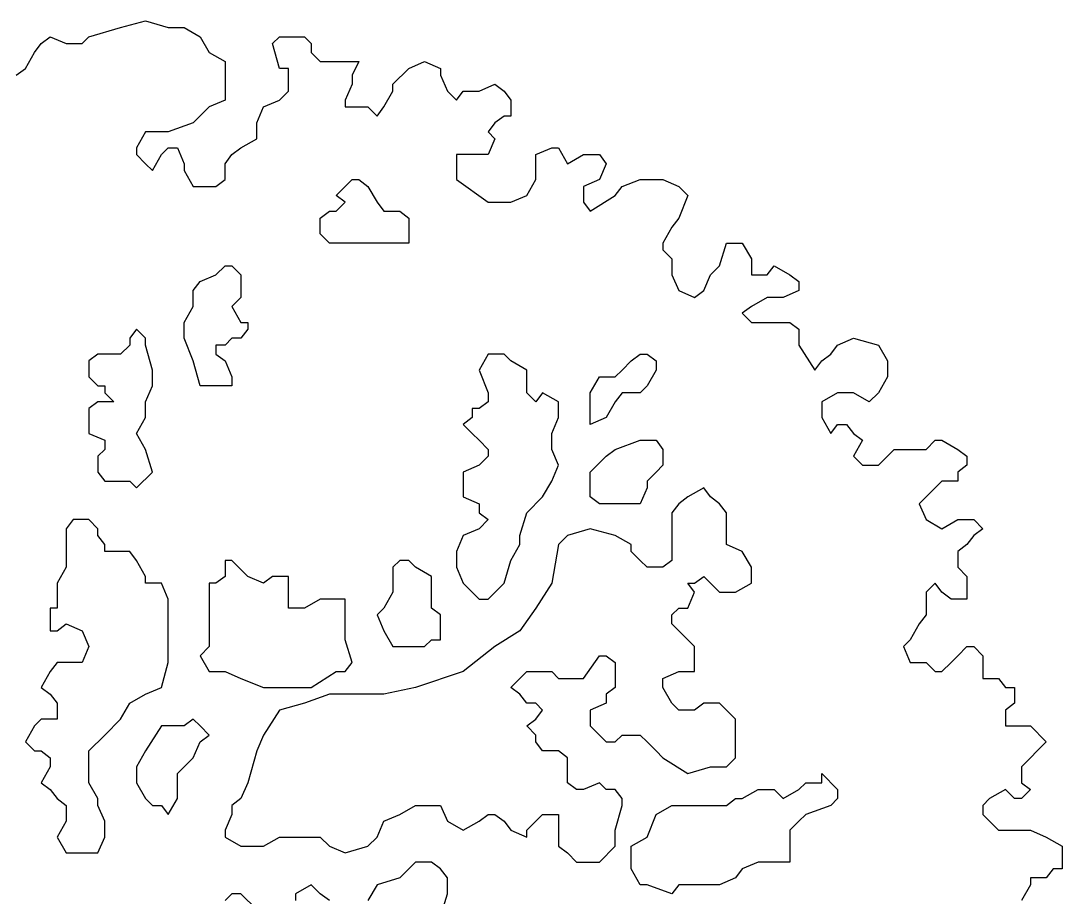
# Model space of a CAD drawing. Header units: metres. Extents: x -2.8 to 13.6, y -0.3 to 16.5.
# Drawn here: x 0.927 to 1.881, y 2.712 to 3.516 of the extents above; entities that cross this region are included whole.
import ezdxf

# ---------------------------------------------------------------- set-up
doc = ezdxf.new("R2010")
doc.units = ezdxf.units.M
doc.layers.add('07-Muebles', color=7, linetype='Continuous')

msp = doc.modelspace()

# ---------------------------------------------------------------- linework, layer by layer
at = {"layer": '07-Muebles'}
for points in [[(0.92268, 3.46571), (0.93099, 3.47194), (0.9393, 3.48649), (0.94554, 3.4948), (0.95385, 3.50103), (0.9684, 3.4948), (0.98294, 3.4948), (0.98917, 3.50103), (1.01826, 3.50935), (1.04112, 3.51558), (1.0619, 3.50935), (1.07645, 3.50935), (1.09099, 3.50103), (1.0993, 3.48649), (1.11385, 3.47818), (1.11385, 3.46571), (1.11385, 3.4574), (1.11385, 3.44285), (1.0993, 3.43662), (1.08476, 3.42207), (1.0619, 3.41376), (1.04736, 3.41376), (1.04112, 3.41376), (1.03281, 3.39922), (1.03281, 3.39298), (1.04112, 3.38467), (1.04736, 3.37844), (1.05567, 3.39298), (1.0619, 3.39922), (1.07021, 3.39922), (1.07645, 3.38467), (1.07645, 3.37844), (1.08476, 3.36389), (1.09099, 3.36389), (1.10554, 3.36389), (1.11385, 3.37013), (1.11385, 3.38467), (1.12008, 3.39298), (1.12839, 3.39922), (1.14294, 3.40753), (1.14294, 3.41376), (1.14294, 3.42207), (1.14917, 3.43662), (1.16372, 3.44285), (1.17203, 3.45116), (1.17203, 3.4574), (1.17203, 3.47194), (1.16372, 3.47194), (1.15748, 3.4948), (1.16372, 3.50103), (1.18657, 3.50103), (1.19281, 3.4948), (1.19281, 3.48649), (1.20112, 3.47818), (1.20943, 3.47818), (1.22398, 3.47818), (1.23644, 3.47818), (1.23021, 3.46571), (1.23021, 3.4574), (1.22398, 3.44285), (1.22398, 3.43662), (1.23021, 3.43662), (1.23644, 3.43662), (1.24476, 3.43662), (1.25307, 3.42831), (1.2593, 3.43662), (1.26761, 3.45116), (1.26761, 3.4574), (1.28216, 3.47194), (1.2967, 3.47818), (1.31125, 3.47194), (1.31125, 3.46571), (1.31748, 3.45116), (1.32579, 3.44285), (1.33203, 3.45116), (1.34657, 3.45116), (1.36112, 3.4574), (1.36943, 3.45116), (1.37566, 3.44285), (1.37566, 3.43662), (1.37566, 3.42831), (1.36943, 3.42831), (1.36112, 3.42207), (1.35488, 3.41376), (1.36112, 3.40753), (1.35488, 3.39298), (1.34034, 3.39298), (1.32579, 3.39298), (1.32579, 3.38467), (1.32579, 3.37013), (1.35488, 3.34935), (1.36943, 3.34935), (1.37566, 3.34935), (1.39021, 3.35558), (1.39852, 3.37013), (1.39852, 3.37844), (1.39852, 3.39298), (1.41306, 3.39922), (1.4193, 3.39922), (1.42761, 3.38467), (1.44215, 3.39298), (1.4567, 3.39298), (1.46293, 3.38467), (1.4567, 3.37013), (1.44215, 3.36389), (1.44215, 3.34935), (1.44839, 3.34104), (1.47125, 3.35558), (1.47748, 3.36389), (1.4941, 3.37013), (1.51488, 3.37013), (1.52943, 3.36389), (1.53774, 3.35558), (1.52943, 3.3348), (1.52319, 3.32649), (1.51488, 3.31195), (1.51488, 3.30571), (1.52319, 3.2974), (1.52319, 3.29117), (1.52319, 3.28286), (1.52943, 3.26831), (1.54397, 3.26208), (1.55228, 3.26831), (1.55852, 3.28286), (1.56683, 3.29117), (1.57306, 3.31195), (1.58137, 3.31195), (1.58761, 3.31195), (1.59592, 3.2974), (1.59592, 3.28286), (1.61046, 3.28286), (1.6167, 3.29117), (1.63124, 3.28286), (1.63955, 3.27662), (1.63955, 3.26831), (1.62501, 3.26208), (1.61046, 3.26208), (1.59592, 3.25376), (1.58761, 3.24753), (1.59592, 3.23922), (1.6167, 3.23922), (1.63124, 3.23922), (1.63955, 3.23299), (1.63955, 3.21844), (1.6541, 3.19558), (1.66033, 3.2039), (1.66865, 3.21013), (1.67488, 3.21844), (1.68942, 3.22467), (1.71228, 3.21844), (1.72059, 3.2039), (1.72059, 3.19558), (1.72059, 3.18935), (1.71228, 3.1748), (1.70397, 3.16649), (1.68942, 3.1748), (1.67488, 3.1748), (1.66033, 3.16649), (1.66033, 3.15195), (1.66865, 3.1374), (1.67488, 3.14571), (1.68319, 3.14571), (1.68942, 3.1374), (1.69774, 3.13117), (1.68942, 3.11662), (1.69774, 3.10831), (1.71228, 3.10831), (1.72683, 3.12286), (1.73514, 3.12286), (1.75592, 3.12286), (1.76423, 3.13117), (1.77046, 3.13117), (1.78501, 3.12286), (1.79332, 3.11662), (1.79332, 3.10831), (1.78501, 3.10208), (1.78501, 3.09377), (1.77046, 3.09377), (1.76423, 3.08753), (1.75592, 3.07922), (1.74968, 3.07299), (1.75592, 3.05844), (1.77046, 3.05013), (1.78501, 3.05844), (1.79332, 3.05844), (1.79955, 3.05844), (1.80786, 3.05013), (1.79955, 3.0439), (1.79332, 3.03559), (1.78501, 3.02935), (1.78501, 3.02104), (1.78501, 3.01481), (1.79332, 3.0065), (1.79332, 3.00026), (1.79332, 2.99195), (1.79332, 2.98572), (1.77877, 2.98572), (1.77046, 2.99195), (1.76423, 3.00026), (1.75592, 2.99195), (1.75592, 2.98572), (1.75592, 2.97117), (1.74968, 2.96286), (1.74137, 2.94831), (1.73514, 2.94208), (1.74137, 2.92754), (1.74968, 2.92754), (1.75592, 2.92754), (1.76423, 2.91922), (1.77046, 2.91922), (1.77877, 2.92754), (1.78501, 2.93377), (1.79332, 2.94208), (1.79955, 2.94208), (1.80786, 2.93377), (1.80786, 2.92754), (1.80786, 2.91299), (1.8141, 2.91299), (1.82241, 2.91299), (1.82864, 2.90468), (1.83695, 2.90468), (1.83695, 2.89845), (1.83695, 2.89013), (1.82864, 2.8839), (1.82864, 2.87559), (1.82864, 2.86935), (1.83695, 2.86935), (1.8515, 2.86935), (1.86605, 2.85481), (1.85773, 2.8465), (1.8515, 2.84026), (1.84319, 2.83195), (1.84319, 2.81741), (1.8515, 2.81117), (1.84319, 2.80286), (1.83695, 2.80286), (1.82864, 2.81117), (1.8141, 2.80286), (1.80786, 2.79663), (1.80786, 2.78832), (1.8141, 2.78208), (1.82241, 2.77377), (1.82864, 2.77377), (1.8515, 2.77377), (1.86605, 2.76754), (1.88059, 2.75923), (1.88059, 2.75299), (1.88059, 2.73845), (1.87228, 2.73845), (1.86605, 2.73014), (1.85773, 2.73014), (1.8515, 2.73014), (1.8515, 2.7239), (1.84319, 2.70936)], [(0.92268, 3.46571), (0.93099, 3.47194), (0.9393, 3.48649), (0.94554, 3.4948), (0.95385, 3.50103), (0.9684, 3.4948), (0.98294, 3.4948), (0.98917, 3.50103), (1.01826, 3.50935), (1.04112, 3.51558), (1.0619, 3.50935), (1.07645, 3.50935), (1.09099, 3.50103), (1.0993, 3.48649), (1.11385, 3.47818), (1.11385, 3.46571), (1.11385, 3.4574), (1.11385, 3.44285), (1.0993, 3.43662), (1.08476, 3.42207), (1.0619, 3.41376), (1.04736, 3.41376), (1.04112, 3.41376), (1.03281, 3.39922), (1.03281, 3.39298), (1.04112, 3.38467), (1.04736, 3.37844), (1.05567, 3.39298), (1.0619, 3.39922), (1.07021, 3.39922), (1.07645, 3.38467), (1.07645, 3.37844), (1.08476, 3.36389), (1.09099, 3.36389), (1.10554, 3.36389), (1.11385, 3.37013), (1.11385, 3.38467), (1.12008, 3.39298), (1.12839, 3.39922), (1.14294, 3.40753), (1.14294, 3.41376), (1.14294, 3.42207), (1.14917, 3.43662), (1.16372, 3.44285), (1.17203, 3.45116), (1.17203, 3.4574), (1.17203, 3.47194), (1.16372, 3.47194), (1.15748, 3.4948), (1.16372, 3.50103), (1.18657, 3.50103), (1.19281, 3.4948), (1.19281, 3.48649), (1.20112, 3.47818), (1.20943, 3.47818), (1.22398, 3.47818), (1.23644, 3.47818), (1.23021, 3.46571), (1.23021, 3.4574), (1.22398, 3.44285), (1.22398, 3.43662), (1.23021, 3.43662), (1.23644, 3.43662), (1.24476, 3.43662), (1.25307, 3.42831), (1.2593, 3.43662), (1.26761, 3.45116), (1.26761, 3.4574), (1.28216, 3.47194), (1.2967, 3.47818), (1.31125, 3.47194), (1.31125, 3.46571), (1.31748, 3.45116), (1.32579, 3.44285), (1.33203, 3.45116), (1.34657, 3.45116), (1.36112, 3.4574), (1.36943, 3.45116), (1.37566, 3.44285), (1.37566, 3.43662), (1.37566, 3.42831), (1.36943, 3.42831), (1.36112, 3.42207), (1.35488, 3.41376), (1.36112, 3.40753), (1.35488, 3.39298), (1.34034, 3.39298), (1.32579, 3.39298), (1.32579, 3.38467), (1.32579, 3.37013), (1.35488, 3.34935), (1.36943, 3.34935), (1.37566, 3.34935), (1.39021, 3.35558), (1.39852, 3.37013), (1.39852, 3.37844), (1.39852, 3.39298), (1.41306, 3.39922), (1.4193, 3.39922), (1.42761, 3.38467), (1.44215, 3.39298), (1.4567, 3.39298), (1.46293, 3.38467), (1.4567, 3.37013), (1.44215, 3.36389), (1.44215, 3.34935), (1.44839, 3.34104), (1.47125, 3.35558), (1.47748, 3.36389), (1.4941, 3.37013), (1.51488, 3.37013), (1.52943, 3.36389), (1.53774, 3.35558), (1.52943, 3.3348), (1.52319, 3.32649), (1.51488, 3.31195), (1.51488, 3.30571), (1.52319, 3.2974), (1.52319, 3.29117), (1.52319, 3.28286), (1.52943, 3.26831), (1.54397, 3.26208), (1.55228, 3.26831), (1.55852, 3.28286), (1.56683, 3.29117), (1.57306, 3.31195), (1.58137, 3.31195), (1.58761, 3.31195), (1.59592, 3.2974), (1.59592, 3.28286), (1.61046, 3.28286), (1.6167, 3.29117), (1.63124, 3.28286), (1.63955, 3.27662), (1.63955, 3.26831), (1.62501, 3.26208), (1.61046, 3.26208), (1.59592, 3.25376), (1.58761, 3.24753), (1.59592, 3.23922), (1.6167, 3.23922), (1.63124, 3.23922), (1.63955, 3.23299), (1.63955, 3.21844), (1.6541, 3.19558), (1.66033, 3.2039), (1.66865, 3.21013), (1.67488, 3.21844), (1.68942, 3.22467), (1.71228, 3.21844), (1.72059, 3.2039), (1.72059, 3.19558), (1.72059, 3.18935), (1.71228, 3.1748), (1.70397, 3.16649), (1.68942, 3.1748), (1.67488, 3.1748), (1.66033, 3.16649), (1.66033, 3.15195), (1.66865, 3.1374), (1.67488, 3.14571), (1.68319, 3.14571), (1.68942, 3.1374), (1.69774, 3.13117), (1.68942, 3.11662), (1.69774, 3.10831), (1.71228, 3.10831), (1.72683, 3.12286), (1.73514, 3.12286), (1.75592, 3.12286), (1.76423, 3.13117), (1.77046, 3.13117), (1.78501, 3.12286), (1.79332, 3.11662), (1.79332, 3.10831), (1.78501, 3.10208), (1.78501, 3.09377), (1.77046, 3.09377), (1.76423, 3.08753), (1.75592, 3.07922), (1.74968, 3.07299), (1.75592, 3.05844), (1.77046, 3.05013), (1.78501, 3.05844), (1.79332, 3.05844), (1.79955, 3.05844), (1.80786, 3.05013), (1.79955, 3.0439), (1.79332, 3.03559), (1.78501, 3.02935), (1.78501, 3.02104), (1.78501, 3.01481), (1.79332, 3.0065), (1.79332, 3.00026), (1.79332, 2.99195), (1.79332, 2.98572), (1.77877, 2.98572), (1.77046, 2.99195), (1.76423, 3.00026), (1.75592, 2.99195), (1.75592, 2.98572), (1.75592, 2.97117), (1.74968, 2.96286), (1.74137, 2.94831), (1.73514, 2.94208), (1.74137, 2.92754), (1.74968, 2.92754), (1.75592, 2.92754), (1.76423, 2.91922), (1.77046, 2.91922), (1.77877, 2.92754), (1.78501, 2.93377), (1.79332, 2.94208), (1.79955, 2.94208), (1.80786, 2.93377), (1.80786, 2.92754), (1.80786, 2.91299), (1.8141, 2.91299), (1.82241, 2.91299), (1.82864, 2.90468), (1.83695, 2.90468), (1.83695, 2.89845), (1.83695, 2.89013), (1.82864, 2.8839), (1.82864, 2.87559), (1.82864, 2.86935), (1.83695, 2.86935), (1.8515, 2.86935), (1.86605, 2.85481), (1.85773, 2.8465), (1.8515, 2.84026), (1.84319, 2.83195), (1.84319, 2.81741), (1.8515, 2.81117), (1.84319, 2.80286), (1.83695, 2.80286), (1.82864, 2.81117), (1.8141, 2.80286), (1.80786, 2.79663), (1.80786, 2.78832), (1.8141, 2.78208), (1.82241, 2.77377), (1.82864, 2.77377), (1.8515, 2.77377), (1.86605, 2.76754), (1.88059, 2.75923), (1.88059, 2.75299), (1.88059, 2.73845), (1.87228, 2.73845), (1.86605, 2.73014), (1.85773, 2.73014), (1.8515, 2.73014), (1.8515, 2.7239), (1.84319, 2.70936)], [(1.24476, 3.31195), (1.23021, 3.31195), (1.22398, 3.31195), (1.21566, 3.31195), (1.20943, 3.31195), (1.20112, 3.32026), (1.20112, 3.32649), (1.20112, 3.3348), (1.20943, 3.34104), (1.21566, 3.34104), (1.22398, 3.34935), (1.21566, 3.35558), (1.22398, 3.36389), (1.23021, 3.37013), (1.23644, 3.37013), (1.24476, 3.36389), (1.25307, 3.34935), (1.2593, 3.34104), (1.27385, 3.34104), (1.28216, 3.3348), (1.28216, 3.32649), (1.28216, 3.32026), (1.28216, 3.31195), (1.27385, 3.31195), (1.26761, 3.31195), (1.2593, 3.31195), (1.24476, 3.31195)], [(1.24476, 3.31195), (1.23021, 3.31195), (1.22398, 3.31195), (1.21566, 3.31195), (1.20943, 3.31195), (1.20112, 3.32026), (1.20112, 3.32649), (1.20112, 3.3348), (1.20943, 3.34104), (1.21566, 3.34104), (1.22398, 3.34935), (1.21566, 3.35558), (1.22398, 3.36389), (1.23021, 3.37013), (1.23644, 3.37013), (1.24476, 3.36389), (1.25307, 3.34935), (1.2593, 3.34104), (1.27385, 3.34104), (1.28216, 3.3348), (1.28216, 3.32649), (1.28216, 3.32026), (1.28216, 3.31195), (1.27385, 3.31195), (1.26761, 3.31195), (1.2593, 3.31195), (1.24476, 3.31195), (1.24476, 3.31195)], [(1.10554, 3.21844), (1.10554, 3.21013), (1.11385, 3.2039), (1.12008, 3.18935), (1.12008, 3.18104), (1.10554, 3.18104), (1.09099, 3.18104), (1.08476, 3.2039), (1.07645, 3.22467), (1.07645, 3.23922), (1.08476, 3.25376), (1.08476, 3.26831), (1.09099, 3.27662), (1.10554, 3.28286), (1.11385, 3.29117), (1.12008, 3.29117), (1.12839, 3.28286), (1.12839, 3.27662), (1.12839, 3.26208), (1.12008, 3.25376), (1.12839, 3.23922), (1.13463, 3.23922), (1.13463, 3.23299), (1.12839, 3.22467), (1.12008, 3.22467), (1.11385, 3.21844), (1.10554, 3.21844)], [(1.10554, 3.21844), (1.10554, 3.21013), (1.11385, 3.2039), (1.12008, 3.18935), (1.12008, 3.18104), (1.10554, 3.18104), (1.09099, 3.18104), (1.08476, 3.2039), (1.07645, 3.22467), (1.07645, 3.23922), (1.08476, 3.25376), (1.08476, 3.26831), (1.09099, 3.27662), (1.10554, 3.28286), (1.11385, 3.29117), (1.12008, 3.29117), (1.12839, 3.28286), (1.12839, 3.27662), (1.12839, 3.26208), (1.12008, 3.25376), (1.12839, 3.23922), (1.13463, 3.23922), (1.13463, 3.23299), (1.12839, 3.22467), (1.12008, 3.22467), (1.11385, 3.21844), (1.10554, 3.21844), (1.10554, 3.21844)], [(1.04736, 3.10208), (1.04112, 3.12286), (1.03281, 3.1374), (1.04112, 3.15195), (1.04112, 3.16649), (1.04736, 3.18104), (1.04736, 3.19558), (1.04112, 3.21844), (1.04112, 3.22467), (1.03281, 3.23299), (1.02658, 3.22467), (1.02658, 3.21844), (1.01826, 3.21013), (1.00372, 3.21013), (0.99749, 3.21013), (0.98917, 3.2039), (0.98917, 3.18935), (0.99749, 3.18104), (1.00372, 3.18104), (1.00372, 3.1748), (1.01203, 3.16649), (1.00372, 3.16649), (0.99749, 3.16649), (0.98917, 3.16026), (0.98917, 3.15195), (0.98917, 3.14571), (0.98917, 3.1374), (1.00372, 3.13117), (1.00372, 3.12286), (0.99749, 3.11662), (0.99749, 3.10208), (1.00372, 3.09377), (1.01826, 3.09377), (1.02658, 3.09377), (1.03281, 3.08753), (1.04736, 3.10208)], [(1.04736, 3.10208), (1.04112, 3.12286), (1.03281, 3.1374), (1.04112, 3.15195), (1.04112, 3.16649), (1.04736, 3.18104), (1.04736, 3.19558), (1.04112, 3.21844), (1.04112, 3.22467), (1.03281, 3.23299), (1.02658, 3.22467), (1.02658, 3.21844), (1.01826, 3.21013), (1.00372, 3.21013), (0.99749, 3.21013), (0.98917, 3.2039), (0.98917, 3.18935), (0.99749, 3.18104), (1.00372, 3.18104), (1.00372, 3.1748), (1.01203, 3.16649), (1.00372, 3.16649), (0.99749, 3.16649), (0.98917, 3.16026), (0.98917, 3.15195), (0.98917, 3.14571), (0.98917, 3.1374), (1.00372, 3.13117), (1.00372, 3.12286), (0.99749, 3.11662), (0.99749, 3.10208), (1.00372, 3.09377), (1.01826, 3.09377), (1.02658, 3.09377), (1.03281, 3.08753), (1.04736, 3.10208), (1.04736, 3.10208)], [(1.35488, 2.98572), (1.36943, 3.00026), (1.37566, 3.02104), (1.38397, 3.03559), (1.38397, 3.0439), (1.39021, 3.06468), (1.40475, 3.07922), (1.41306, 3.09377), (1.4193, 3.10831), (1.41306, 3.12286), (1.41306, 3.1374), (1.4193, 3.15195), (1.4193, 3.16026), (1.4193, 3.16649), (1.40475, 3.1748), (1.39852, 3.16649), (1.39021, 3.1748), (1.39021, 3.18104), (1.39021, 3.19558), (1.37566, 3.2039), (1.36943, 3.21013), (1.35488, 3.21013), (1.34657, 3.19558), (1.35488, 3.1748), (1.35488, 3.16649), (1.34657, 3.16026), (1.34034, 3.16026), (1.34034, 3.15195), (1.33203, 3.14571), (1.34034, 3.1374), (1.34657, 3.13117), (1.35488, 3.12286), (1.35488, 3.11662), (1.34657, 3.10831), (1.33203, 3.10208), (1.33203, 3.08753), (1.33203, 3.07922), (1.34657, 3.07299), (1.34657, 3.06468), (1.35488, 3.05844), (1.34657, 3.05013), (1.33203, 3.0439), (1.32579, 3.02935), (1.32579, 3.01481), (1.33203, 3.00026), (1.34034, 2.99195), (1.34657, 2.98572), (1.35488, 2.98572)], [(1.35488, 2.98572), (1.36943, 3.00026), (1.37566, 3.02104), (1.38397, 3.03559), (1.38397, 3.0439), (1.39021, 3.06468), (1.40475, 3.07922), (1.41306, 3.09377), (1.4193, 3.10831), (1.41306, 3.12286), (1.41306, 3.1374), (1.4193, 3.15195), (1.4193, 3.16026), (1.4193, 3.16649), (1.40475, 3.1748), (1.39852, 3.16649), (1.39021, 3.1748), (1.39021, 3.18104), (1.39021, 3.19558), (1.37566, 3.2039), (1.36943, 3.21013), (1.35488, 3.21013), (1.34657, 3.19558), (1.35488, 3.1748), (1.35488, 3.16649), (1.34657, 3.16026), (1.34034, 3.16026), (1.34034, 3.15195), (1.33203, 3.14571), (1.34034, 3.1374), (1.34657, 3.13117), (1.35488, 3.12286), (1.35488, 3.11662), (1.34657, 3.10831), (1.33203, 3.10208), (1.33203, 3.08753), (1.33203, 3.07922), (1.34657, 3.07299), (1.34657, 3.06468), (1.35488, 3.05844), (1.34657, 3.05013), (1.33203, 3.0439), (1.32579, 3.02935), (1.32579, 3.01481), (1.33203, 3.00026), (1.34034, 2.99195), (1.34657, 2.98572), (1.35488, 2.98572), (1.35488, 2.98572)], [(1.44839, 3.14571), (1.44839, 3.16026), (1.44839, 3.16649), (1.44839, 3.1748), (1.4567, 3.18935), (1.46293, 3.18935), (1.47125, 3.18935), (1.47748, 3.19558), (1.48579, 3.2039), (1.4941, 3.21013), (1.50034, 3.21013), (1.50865, 3.2039), (1.50865, 3.19558), (1.50034, 3.18104), (1.4941, 3.1748), (1.47748, 3.1748), (1.47125, 3.16649), (1.46293, 3.15195), (1.44839, 3.14571)], [(1.44839, 3.14571), (1.44839, 3.16026), (1.44839, 3.16649), (1.44839, 3.1748), (1.4567, 3.18935), (1.46293, 3.18935), (1.47125, 3.18935), (1.47748, 3.19558), (1.48579, 3.2039), (1.4941, 3.21013), (1.50034, 3.21013), (1.50865, 3.2039), (1.50865, 3.19558), (1.50034, 3.18104), (1.4941, 3.1748), (1.47748, 3.1748), (1.47125, 3.16649), (1.46293, 3.15195), (1.44839, 3.14571), (1.44839, 3.14571)], [(1.47748, 3.07299), (1.46293, 3.07299), (1.4567, 3.07299), (1.44839, 3.07922), (1.44839, 3.08753), (1.44839, 3.10208), (1.46293, 3.11662), (1.47125, 3.12286), (1.4941, 3.13117), (1.50865, 3.13117), (1.51488, 3.12286), (1.51488, 3.10831), (1.50865, 3.10208), (1.50034, 3.09377), (1.50034, 3.08753), (1.4941, 3.07299), (1.47748, 3.07299)], [(1.47748, 3.07299), (1.46293, 3.07299), (1.4567, 3.07299), (1.44839, 3.07922), (1.44839, 3.08753), (1.44839, 3.10208), (1.46293, 3.11662), (1.47125, 3.12286), (1.4941, 3.13117), (1.50865, 3.13117), (1.51488, 3.12286), (1.51488, 3.10831), (1.50865, 3.10208), (1.50034, 3.09377), (1.50034, 3.08753), (1.4941, 3.07299), (1.47748, 3.07299), (1.47748, 3.07299)], [(1.11385, 2.76754), (1.12839, 2.75923), (1.14917, 2.75923), (1.16372, 2.76754), (1.18657, 2.76754), (1.20112, 2.76754), (1.20943, 2.75923), (1.22398, 2.75299), (1.24476, 2.75923), (1.25307, 2.76754), (1.2593, 2.78208), (1.27385, 2.78832), (1.28839, 2.79663), (1.2967, 2.79663), (1.31125, 2.79663), (1.31748, 2.78208), (1.33203, 2.77377), (1.34657, 2.78208), (1.35488, 2.78832), (1.36112, 2.78832), (1.36943, 2.78208), (1.37566, 2.77377), (1.39021, 2.76754), (1.39021, 2.77377), (1.39852, 2.78208), (1.40475, 2.78832), (1.4193, 2.78832), (1.4193, 2.77377), (1.4193, 2.75923), (1.42761, 2.75299), (1.43592, 2.74468), (1.44215, 2.74468), (1.4567, 2.74468), (1.47125, 2.75923), (1.47125, 2.77377), (1.47748, 2.79663), (1.47748, 2.80286), (1.47125, 2.81117), (1.46293, 2.81117), (1.4567, 2.81741), (1.44215, 2.81117), (1.43592, 2.81117), (1.42761, 2.81741), (1.42761, 2.83195), (1.42761, 2.84026), (1.4193, 2.8465), (1.41306, 2.8465), (1.40475, 2.8465), (1.39852, 2.85481), (1.39852, 2.86104), (1.39021, 2.86935), (1.39852, 2.87559), (1.40475, 2.8839), (1.39852, 2.89013), (1.39021, 2.89013), (1.38397, 2.89845), (1.37566, 2.90468), (1.38397, 2.91299), (1.39021, 2.91922), (1.40475, 2.91922), (1.41306, 2.91922), (1.4193, 2.91299), (1.43592, 2.91299), (1.44215, 2.91299), (1.4567, 2.93377), (1.46293, 2.93377), (1.47125, 2.92754), (1.47125, 2.91922), (1.47125, 2.90468), (1.46293, 2.89845), (1.46293, 2.89013), (1.44839, 2.8839), (1.44839, 2.86935), (1.4567, 2.86104), (1.46293, 2.85481), (1.47125, 2.85481), (1.47748, 2.86104), (1.48579, 2.86104), (1.4941, 2.86104), (1.50034, 2.85481), (1.50865, 2.8465), (1.51488, 2.84026), (1.53774, 2.82572), (1.55852, 2.83195), (1.57306, 2.83195), (1.58137, 2.84026), (1.58137, 2.85481), (1.58137, 2.86104), (1.58137, 2.87559), (1.57306, 2.8839), (1.56683, 2.89013), (1.55228, 2.89013), (1.54397, 2.8839), (1.52943, 2.8839), (1.52319, 2.89013), (1.51488, 2.90468), (1.51488, 2.91299), (1.52943, 2.91922), (1.53774, 2.91922), (1.54397, 2.91922), (1.54397, 2.94208), (1.53774, 2.94831), (1.52943, 2.95663), (1.52319, 2.96286), (1.52319, 2.97117), (1.52943, 2.97741), (1.53774, 2.97741), (1.54397, 2.99195), (1.53774, 3.00026), (1.54397, 3.00026), (1.55228, 3.0065), (1.55852, 3.00026), (1.56683, 2.99195), (1.58137, 2.99195), (1.59592, 3.00026), (1.59592, 3.01481), (1.58761, 3.02935), (1.57306, 3.03559), (1.57306, 3.0439), (1.57306, 3.05013), (1.57306, 3.06468), (1.56683, 3.07299), (1.55852, 3.07922), (1.55228, 3.08753), (1.53774, 3.07922), (1.52943, 3.07299), (1.52319, 3.06468), (1.52319, 3.0439), (1.52319, 3.02935), (1.52319, 3.02104), (1.51488, 3.01481), (1.50034, 3.01481), (1.4941, 3.02104), (1.48579, 3.02935), (1.48579, 3.03559), (1.47125, 3.0439), (1.44839, 3.05013), (1.42761, 3.0439), (1.4193, 3.03559), (1.41306, 3.00026), (1.39852, 2.97741), (1.38397, 2.95663), (1.36112, 2.94208), (1.33203, 2.91922), (1.28839, 2.90468), (1.2593, 2.89845), (1.23021, 2.89845), (1.20943, 2.89845), (1.18657, 2.89013), (1.16372, 2.8839), (1.14917, 2.86104), (1.14294, 2.8465), (1.13463, 2.81741), (1.12839, 2.80286), (1.12008, 2.79663), (1.12008, 2.78832), (1.11385, 2.77377), (1.11385, 2.76754)], [(1.11385, 2.76754), (1.12839, 2.75923), (1.14917, 2.75923), (1.16372, 2.76754), (1.18657, 2.76754), (1.20112, 2.76754), (1.20943, 2.75923), (1.22398, 2.75299), (1.24476, 2.75923), (1.25307, 2.76754), (1.2593, 2.78208), (1.27385, 2.78832), (1.28839, 2.79663), (1.2967, 2.79663), (1.31125, 2.79663), (1.31748, 2.78208), (1.33203, 2.77377), (1.34657, 2.78208), (1.35488, 2.78832), (1.36112, 2.78832), (1.36943, 2.78208), (1.37566, 2.77377), (1.39021, 2.76754), (1.39021, 2.77377), (1.39852, 2.78208), (1.40475, 2.78832), (1.4193, 2.78832), (1.4193, 2.77377), (1.4193, 2.75923), (1.42761, 2.75299), (1.43592, 2.74468), (1.44215, 2.74468), (1.4567, 2.74468), (1.47125, 2.75923), (1.47125, 2.77377), (1.47748, 2.79663), (1.47748, 2.80286), (1.47125, 2.81117), (1.46293, 2.81117), (1.4567, 2.81741), (1.44215, 2.81117), (1.43592, 2.81117), (1.42761, 2.81741), (1.42761, 2.83195), (1.42761, 2.84026), (1.4193, 2.8465), (1.41306, 2.8465), (1.40475, 2.8465), (1.39852, 2.85481), (1.39852, 2.86104), (1.39021, 2.86935), (1.39852, 2.87559), (1.40475, 2.8839), (1.39852, 2.89013), (1.39021, 2.89013), (1.38397, 2.89845), (1.37566, 2.90468), (1.38397, 2.91299), (1.39021, 2.91922), (1.40475, 2.91922), (1.41306, 2.91922), (1.4193, 2.91299), (1.43592, 2.91299), (1.44215, 2.91299), (1.4567, 2.93377), (1.46293, 2.93377), (1.47125, 2.92754), (1.47125, 2.91922), (1.47125, 2.90468), (1.46293, 2.89845), (1.46293, 2.89013), (1.44839, 2.8839), (1.44839, 2.86935), (1.4567, 2.86104), (1.46293, 2.85481), (1.47125, 2.85481), (1.47748, 2.86104), (1.48579, 2.86104), (1.4941, 2.86104), (1.50034, 2.85481), (1.50865, 2.8465), (1.51488, 2.84026), (1.53774, 2.82572), (1.55852, 2.83195), (1.57306, 2.83195), (1.58137, 2.84026), (1.58137, 2.85481), (1.58137, 2.86104), (1.58137, 2.87559), (1.57306, 2.8839), (1.56683, 2.89013), (1.55228, 2.89013), (1.54397, 2.8839), (1.52943, 2.8839), (1.52319, 2.89013), (1.51488, 2.90468), (1.51488, 2.91299), (1.52943, 2.91922), (1.53774, 2.91922), (1.54397, 2.91922), (1.54397, 2.94208), (1.53774, 2.94831), (1.52943, 2.95663), (1.52319, 2.96286), (1.52319, 2.97117), (1.52943, 2.97741), (1.53774, 2.97741), (1.54397, 2.99195), (1.53774, 3.00026), (1.54397, 3.00026), (1.55228, 3.0065), (1.55852, 3.00026), (1.56683, 2.99195), (1.58137, 2.99195), (1.59592, 3.00026), (1.59592, 3.01481), (1.58761, 3.02935), (1.57306, 3.03559), (1.57306, 3.0439), (1.57306, 3.05013), (1.57306, 3.06468), (1.56683, 3.07299), (1.55852, 3.07922), (1.55228, 3.08753), (1.53774, 3.07922), (1.52943, 3.07299), (1.52319, 3.06468), (1.52319, 3.0439), (1.52319, 3.02935), (1.52319, 3.02104), (1.51488, 3.01481), (1.50034, 3.01481), (1.4941, 3.02104), (1.48579, 3.02935), (1.48579, 3.03559), (1.47125, 3.0439), (1.44839, 3.05013), (1.42761, 3.0439), (1.4193, 3.03559), (1.41306, 3.00026), (1.39852, 2.97741), (1.38397, 2.95663), (1.36112, 2.94208), (1.33203, 2.91922), (1.28839, 2.90468), (1.2593, 2.89845), (1.23021, 2.89845), (1.20943, 2.89845), (1.18657, 2.89013), (1.16372, 2.8839), (1.14917, 2.86104), (1.14294, 2.8465), (1.13463, 2.81741), (1.12839, 2.80286), (1.12008, 2.79663), (1.12008, 2.78832), (1.11385, 2.77377), (1.11385, 2.76754), (1.11385, 2.76754)], [(0.99749, 2.80286), (0.98917, 2.81741), (0.98917, 2.83195), (0.98917, 2.8465), (1.00372, 2.86104), (1.01826, 2.87559), (1.02658, 2.89013), (1.04112, 2.89845), (1.05567, 2.90468), (1.0619, 2.92754), (1.0619, 2.94831), (1.0619, 2.97117), (1.0619, 2.98572), (1.05567, 3.00026), (1.04112, 3.00026), (1.04112, 3.0065), (1.03281, 3.02104), (1.02658, 3.02935), (1.01203, 3.02935), (1.00372, 3.02935), (1.00372, 3.03559), (0.99749, 3.0439), (0.99749, 3.05013), (0.98917, 3.05844), (0.97463, 3.05844), (0.9684, 3.05013), (0.9684, 3.03559), (0.9684, 3.01481), (0.96008, 3.00026), (0.96008, 2.97741), (0.95385, 2.97741), (0.95385, 2.97117), (0.95385, 2.95663), (0.96008, 2.95663), (0.9684, 2.96286), (0.98294, 2.95663), (0.98917, 2.94208), (0.98294, 2.92754), (0.9684, 2.92754), (0.96008, 2.92754), (0.95385, 2.91922), (0.94554, 2.90468), (0.95385, 2.89845), (0.96008, 2.89013), (0.96008, 2.87559), (0.94554, 2.87559), (0.9393, 2.86935), (0.93099, 2.85481), (0.9393, 2.8465), (0.94554, 2.8465), (0.95385, 2.84026), (0.95385, 2.83195), (0.94554, 2.81741), (0.95385, 2.81117), (0.96008, 2.80286), (0.9684, 2.79663), (0.9684, 2.78208), (0.96008, 2.76754), (0.9684, 2.75299), (0.97463, 2.75299), (0.98917, 2.75299), (0.99749, 2.75299), (1.00372, 2.76754), (1.00372, 2.78208), (0.99749, 2.79663), (0.99749, 2.80286)], [(0.99749, 2.80286), (0.98917, 2.81741), (0.98917, 2.83195), (0.98917, 2.8465), (1.00372, 2.86104), (1.01826, 2.87559), (1.02658, 2.89013), (1.04112, 2.89845), (1.05567, 2.90468), (1.0619, 2.92754), (1.0619, 2.94831), (1.0619, 2.97117), (1.0619, 2.98572), (1.05567, 3.00026), (1.04112, 3.00026), (1.04112, 3.0065), (1.03281, 3.02104), (1.02658, 3.02935), (1.01203, 3.02935), (1.00372, 3.02935), (1.00372, 3.03559), (0.99749, 3.0439), (0.99749, 3.05013), (0.98917, 3.05844), (0.97463, 3.05844), (0.9684, 3.05013), (0.9684, 3.03559), (0.9684, 3.01481), (0.96008, 3.00026), (0.96008, 2.97741), (0.95385, 2.97741), (0.95385, 2.97117), (0.95385, 2.95663), (0.96008, 2.95663), (0.9684, 2.96286), (0.98294, 2.95663), (0.98917, 2.94208), (0.98294, 2.92754), (0.9684, 2.92754), (0.96008, 2.92754), (0.95385, 2.91922), (0.94554, 2.90468), (0.95385, 2.89845), (0.96008, 2.89013), (0.96008, 2.87559), (0.94554, 2.87559), (0.9393, 2.86935), (0.93099, 2.85481), (0.9393, 2.8465), (0.94554, 2.8465), (0.95385, 2.84026), (0.95385, 2.83195), (0.94554, 2.81741), (0.95385, 2.81117), (0.96008, 2.80286), (0.9684, 2.79663), (0.9684, 2.78208), (0.96008, 2.76754), (0.9684, 2.75299), (0.97463, 2.75299), (0.98917, 2.75299), (0.99749, 2.75299), (1.00372, 2.76754), (1.00372, 2.78208), (0.99749, 2.79663), (0.99749, 2.80286), (0.99749, 2.80286)], [(1.23021, 2.92754), (1.22398, 2.94831), (1.22398, 2.96286), (1.22398, 2.97741), (1.22398, 2.98572), (1.21566, 2.98572), (1.20112, 2.98572), (1.18657, 2.97741), (1.17203, 2.97741), (1.17203, 2.98572), (1.17203, 2.99195), (1.17203, 3.0065), (1.16372, 3.0065), (1.15748, 3.0065), (1.14917, 3.00026), (1.13463, 3.0065), (1.12008, 3.02104), (1.11385, 3.02104), (1.11385, 3.0065), (1.10554, 3.00026), (1.0993, 3.00026), (1.0993, 2.98572), (1.0993, 2.97741), (1.0993, 2.95663), (1.0993, 2.94831), (1.0993, 2.94208), (1.09099, 2.93377), (1.0993, 2.91922), (1.11385, 2.91922), (1.12839, 2.91299), (1.14917, 2.90468), (1.18657, 2.90468), (1.19281, 2.90468), (1.21566, 2.91922), (1.22398, 2.91922), (1.23021, 2.92754)], [(1.23021, 2.92754), (1.22398, 2.94831), (1.22398, 2.96286), (1.22398, 2.97741), (1.22398, 2.98572), (1.21566, 2.98572), (1.20112, 2.98572), (1.18657, 2.97741), (1.17203, 2.97741), (1.17203, 2.98572), (1.17203, 2.99195), (1.17203, 3.0065), (1.16372, 3.0065), (1.15748, 3.0065), (1.14917, 3.00026), (1.13463, 3.0065), (1.12008, 3.02104), (1.11385, 3.02104), (1.11385, 3.0065), (1.10554, 3.00026), (1.0993, 3.00026), (1.0993, 2.98572), (1.0993, 2.97741), (1.0993, 2.95663), (1.0993, 2.94831), (1.0993, 2.94208), (1.09099, 2.93377), (1.0993, 2.91922), (1.11385, 2.91922), (1.12839, 2.91299), (1.14917, 2.90468), (1.18657, 2.90468), (1.19281, 2.90468), (1.21566, 2.91922), (1.22398, 2.91922), (1.23021, 2.92754), (1.23021, 2.92754)], [(1.31125, 2.95663), (1.31125, 2.97117), (1.30294, 2.97741), (1.30294, 2.99195), (1.30294, 3.0065), (1.28839, 3.01481), (1.28216, 3.02104), (1.27385, 3.02104), (1.26761, 3.01481), (1.26761, 3.00026), (1.26761, 2.99195), (1.2593, 2.97741), (1.25307, 2.97117), (1.2593, 2.95663), (1.26761, 2.94208), (1.28216, 2.94208), (1.2967, 2.94208), (1.30294, 2.94831), (1.31125, 2.94831), (1.31125, 2.95663)], [(1.31125, 2.95663), (1.31125, 2.97117), (1.30294, 2.97741), (1.30294, 2.99195), (1.30294, 3.0065), (1.28839, 3.01481), (1.28216, 3.02104), (1.27385, 3.02104), (1.26761, 3.01481), (1.26761, 3.00026), (1.26761, 2.99195), (1.2593, 2.97741), (1.25307, 2.97117), (1.2593, 2.95663), (1.26761, 2.94208), (1.28216, 2.94208), (1.2967, 2.94208), (1.30294, 2.94831), (1.31125, 2.94831), (1.31125, 2.95663), (1.31125, 2.95663)], [(1.0619, 2.78832), (1.07021, 2.80286), (1.07021, 2.82572), (1.08476, 2.84026), (1.09099, 2.85481), (1.0993, 2.86104), (1.09099, 2.86935), (1.08476, 2.87559), (1.07645, 2.86935), (1.05567, 2.86935), (1.04112, 2.8465), (1.03281, 2.83195), (1.03281, 2.81741), (1.04112, 2.80286), (1.04736, 2.79663), (1.05567, 2.79663), (1.0619, 2.78832)], [(1.0619, 2.78832), (1.07021, 2.80286), (1.07021, 2.82572), (1.08476, 2.84026), (1.09099, 2.85481), (1.0993, 2.86104), (1.09099, 2.86935), (1.08476, 2.87559), (1.07645, 2.86935), (1.05567, 2.86935), (1.04112, 2.8465), (1.03281, 2.83195), (1.03281, 2.81741), (1.04112, 2.80286), (1.04736, 2.79663), (1.05567, 2.79663), (1.0619, 2.78832), (1.0619, 2.78832)], [(1.4941, 2.7239), (1.48579, 2.73845), (1.48579, 2.74468), (1.48579, 2.75923), (1.50034, 2.76754), (1.50865, 2.78832), (1.52319, 2.79663), (1.53774, 2.79663), (1.55228, 2.79663), (1.57306, 2.79663), (1.58137, 2.80286), (1.58761, 2.80286), (1.60215, 2.81117), (1.6167, 2.81117), (1.62501, 2.80286), (1.63955, 2.81117), (1.64579, 2.81741), (1.66033, 2.81741), (1.66033, 2.82572), (1.67488, 2.81117), (1.67488, 2.80286), (1.66865, 2.79663), (1.64579, 2.78832), (1.63955, 2.78208), (1.63124, 2.77377), (1.63124, 2.75923), (1.63124, 2.74468), (1.6167, 2.74468), (1.60215, 2.74468), (1.58761, 2.73845), (1.58137, 2.73014), (1.56683, 2.7239), (1.54397, 2.7239), (1.52943, 2.7239), (1.52319, 2.71559), (1.50034, 2.7239), (1.4941, 2.7239)], [(1.4941, 2.7239), (1.48579, 2.73845), (1.48579, 2.74468), (1.48579, 2.75923), (1.50034, 2.76754), (1.50865, 2.78832), (1.52319, 2.79663), (1.53774, 2.79663), (1.55228, 2.79663), (1.57306, 2.79663), (1.58137, 2.80286), (1.58761, 2.80286), (1.60215, 2.81117), (1.6167, 2.81117), (1.62501, 2.80286), (1.63955, 2.81117), (1.64579, 2.81741), (1.66033, 2.81741), (1.66033, 2.82572), (1.67488, 2.81117), (1.67488, 2.80286), (1.66865, 2.79663), (1.64579, 2.78832), (1.63955, 2.78208), (1.63124, 2.77377), (1.63124, 2.75923), (1.63124, 2.74468), (1.6167, 2.74468), (1.60215, 2.74468), (1.58761, 2.73845), (1.58137, 2.73014), (1.56683, 2.7239), (1.54397, 2.7239), (1.52943, 2.7239), (1.52319, 2.71559), (1.50034, 2.7239), (1.4941, 2.7239), (1.4941, 2.7239)], [(1.31125, 2.69481), (1.31748, 2.71559), (1.31748, 2.73014), (1.31125, 2.73845), (1.30294, 2.74468), (1.28839, 2.74468), (1.28216, 2.73845), (1.27385, 2.73014), (1.25307, 2.7239), (1.24476, 2.70936)], [(1.31125, 2.69481), (1.31748, 2.71559), (1.31748, 2.73014), (1.31125, 2.73845), (1.30294, 2.74468), (1.28839, 2.74468), (1.28216, 2.73845), (1.27385, 2.73014), (1.25307, 2.7239), (1.24476, 2.70936)], [(1.20943, 2.70936), (1.20112, 2.71559), (1.19281, 2.7239), (1.17826, 2.71559), (1.17826, 2.70936)], [(1.20943, 2.70936), (1.20112, 2.71559), (1.19281, 2.7239), (1.17826, 2.71559), (1.17826, 2.70936)], [(1.14294, 2.70105), (1.12839, 2.71559), (1.12008, 2.71559), (1.11385, 2.70936)], [(1.14294, 2.70105), (1.12839, 2.71559), (1.12008, 2.71559), (1.11385, 2.70936)]]:
    msp.add_lwpolyline(points, dxfattribs=at)

doc.saveas('drawing.dxf')
